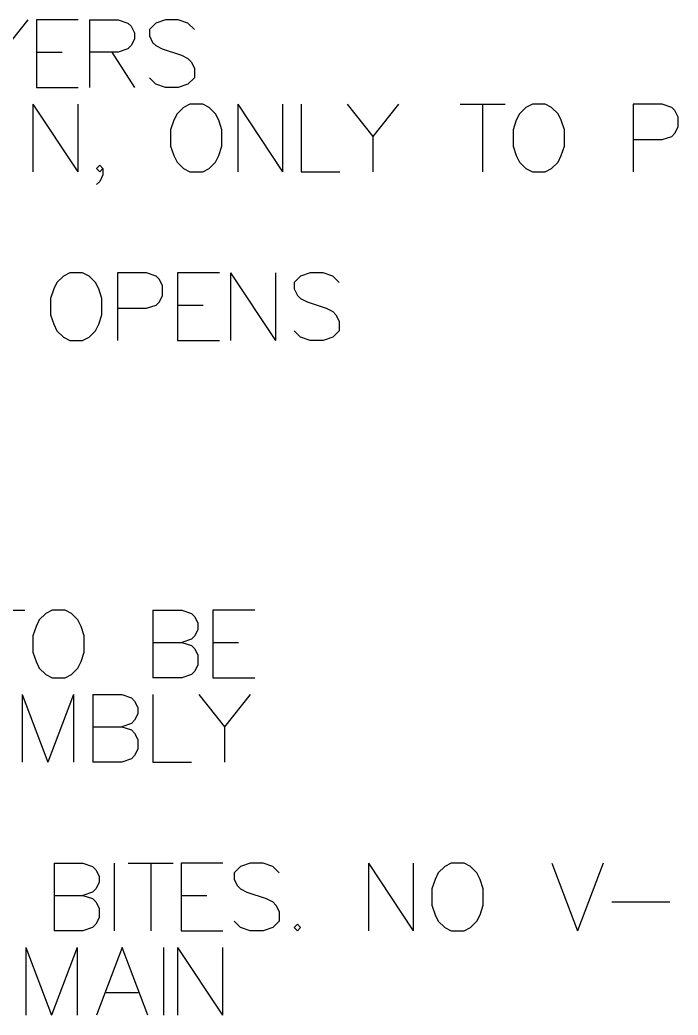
# Model space of a CAD drawing. Header units: millimetres. Extents: x 0 to 559, y 0 to 433.
# Drawn here: x 434.4 to 459.2, y 215.64 to 253.1 of the extents above; entities that cross this region are included whole.
import ezdxf

# ---------------------------------------------------------------- set-up
doc = ezdxf.new("R2010")
doc.units = ezdxf.units.MM
doc.layers.add('Mechanical7', color=56, linetype='Continuous')

msp = doc.modelspace()

# ---------------------------------------------------------------- linework, layer by layer
at = {"layer": 'Mechanical7'}
for p, q in [((434.696, 253.104), (433.728, 251.895)), ((436.594, 253.104), (435.022, 253.104)), ((435.022, 253.104), (435.022, 250.565)), ((437.018, 253.104), (437.018, 250.565)), ((437.018, 253.104), (438.106, 253.104)), ((438.106, 253.104), (438.469, 252.983)), ((438.469, 252.983), (438.59, 252.863)), ((439.521, 252.983), (439.279, 252.742)), ((439.884, 253.104), (439.521, 252.983)), ((440.367, 253.104), (439.884, 253.104)), ((440.73, 252.983), (440.367, 253.104)), ((440.972, 252.742), (440.73, 252.983)), ((438.59, 252.863), (438.711, 252.621)), ((438.711, 252.621), (438.711, 252.379)), ((439.279, 252.742), (439.279, 252.5)), ((438.59, 252.137), (438.469, 252.016)), ((438.711, 252.379), (438.59, 252.137)), ((439.279, 252.5), (439.4, 252.258)), ((439.4, 252.258), (439.521, 252.137)), ((439.521, 252.137), (439.763, 252.016)), ((435.022, 251.895), (435.99, 251.895)), ((438.106, 251.895), (437.018, 251.895)), ((437.864, 251.895), (438.711, 250.565)), ((438.469, 252.016), (438.106, 251.895)), ((439.763, 252.016), (440.488, 251.774)), ((440.488, 251.774), (440.73, 251.653)), ((440.73, 251.653), (440.851, 251.532)), ((440.851, 251.532), (440.972, 251.29)), ((440.972, 251.29), (440.972, 250.928)), ((439.521, 250.686), (439.279, 250.928)), ((439.884, 250.565), (439.521, 250.686)), ((440.73, 250.686), (440.367, 250.565)), ((440.972, 250.928), (440.73, 250.686)), ((435.022, 250.565), (436.594, 250.565)), ((440.367, 250.565), (439.884, 250.565)), ((434.889, 249.929), (434.889, 247.39)), ((434.889, 249.929), (436.582, 247.39)), ((436.582, 249.929), (436.582, 247.39)), ((440.803, 249.929), (440.561, 249.808)), ((441.286, 249.929), (440.803, 249.929)), ((441.528, 249.808), (441.286, 249.929)), ((442.604, 249.929), (442.604, 247.39)), ((442.604, 249.929), (444.297, 247.39)), ((444.297, 249.929), (444.297, 247.39)), ((444.999, 249.929), (444.999, 247.39)), ((446.728, 249.929), (447.695, 248.72)), ((448.663, 249.929), (447.695, 248.72)), ((450.985, 249.929), (452.678, 249.929)), ((451.831, 249.929), (451.831, 247.39)), ((453.705, 249.929), (453.464, 249.808)), ((454.189, 249.929), (453.705, 249.929)), ((454.431, 249.808), (454.189, 249.929)), ((458.591, 249.929), (457.503, 249.929)), ((457.503, 249.929), (457.503, 247.39)), ((458.954, 249.808), (458.591, 249.929)), ((440.319, 249.567), (440.198, 249.325)), ((440.561, 249.808), (440.319, 249.567)), ((441.77, 249.567), (441.528, 249.808)), ((441.891, 249.325), (441.77, 249.567)), ((453.222, 249.567), (453.101, 249.325)), ((453.464, 249.808), (453.222, 249.567)), ((454.673, 249.567), (454.431, 249.808)), ((454.794, 249.325), (454.673, 249.567)), ((459.075, 249.688), (458.954, 249.808)), ((459.196, 249.446), (459.075, 249.688)), ((440.198, 249.325), (440.077, 248.962)), ((442.012, 248.962), (441.891, 249.325)), ((453.101, 249.325), (452.98, 248.962)), ((454.915, 248.962), (454.794, 249.325)), ((459.196, 249.083), (459.196, 249.446)), ((440.077, 248.962), (440.077, 248.357)), ((442.012, 248.357), (442.012, 248.962)), ((452.98, 248.962), (452.98, 248.357)), ((454.915, 248.357), (454.915, 248.962)), ((458.954, 248.72), (459.075, 248.841)), ((459.075, 248.841), (459.196, 249.083)), ((447.695, 248.72), (447.695, 247.39)), ((457.503, 248.599), (458.591, 248.599)), ((458.591, 248.599), (458.954, 248.72)), ((440.077, 248.357), (440.198, 247.995)), ((441.891, 247.995), (442.012, 248.357)), ((452.98, 248.357), (453.101, 247.995)), ((454.794, 247.995), (454.915, 248.357)), ((440.198, 247.995), (440.319, 247.753)), ((440.319, 247.753), (440.561, 247.511)), ((441.528, 247.511), (441.77, 247.753)), ((441.77, 247.753), (441.891, 247.995)), ((453.101, 247.995), (453.222, 247.753)), ((453.222, 247.753), (453.464, 247.511)), ((454.431, 247.511), (454.673, 247.753)), ((454.673, 247.753), (454.794, 247.995)), ((437.284, 247.511), (437.405, 247.632)), ((437.405, 247.39), (437.284, 247.511)), ((437.405, 247.632), (437.525, 247.511)), ((437.525, 247.511), (437.405, 247.39)), ((437.525, 247.269), (437.405, 247.027)), ((437.525, 247.511), (437.525, 247.269)), ((440.561, 247.511), (440.803, 247.39)), ((440.803, 247.39), (441.286, 247.39)), ((441.286, 247.39), (441.528, 247.511)), ((444.999, 247.39), (446.45, 247.39)), ((453.464, 247.511), (453.705, 247.39)), ((453.705, 247.39), (454.189, 247.39)), ((454.189, 247.39), (454.431, 247.511)), ((437.405, 247.027), (437.284, 246.906)), ((436.28, 243.579), (436.038, 243.458)), ((436.764, 243.579), (436.28, 243.579)), ((437.006, 243.458), (436.764, 243.579)), ((439.17, 243.579), (438.082, 243.579)), ((438.082, 243.579), (438.082, 241.04)), ((439.533, 243.458), (439.17, 243.579)), ((441.915, 243.579), (440.343, 243.579)), ((440.343, 243.579), (440.343, 241.04)), ((442.338, 243.579), (442.338, 241.04)), ((442.338, 243.579), (444.031, 241.04)), ((444.031, 243.579), (444.031, 241.04)), ((445.337, 243.579), (444.975, 243.458)), ((445.821, 243.579), (445.337, 243.579)), ((446.184, 243.458), (445.821, 243.579)), ((435.796, 243.217), (435.675, 242.975)), ((436.038, 243.458), (435.796, 243.217)), ((437.247, 243.217), (437.006, 243.458)), ((437.368, 242.975), (437.247, 243.217)), ((439.654, 243.338), (439.533, 243.458)), ((439.775, 243.096), (439.654, 243.338)), ((444.975, 243.458), (444.733, 243.217)), ((444.733, 243.217), (444.733, 242.975)), ((446.426, 243.217), (446.184, 243.458)), ((435.675, 242.975), (435.554, 242.612)), ((437.489, 242.612), (437.368, 242.975)), ((439.775, 242.733), (439.775, 243.096)), ((444.733, 242.975), (444.854, 242.733)), ((435.554, 242.612), (435.554, 242.007)), ((437.489, 242.007), (437.489, 242.612)), ((439.533, 242.37), (439.654, 242.491)), ((439.654, 242.491), (439.775, 242.733)), ((444.854, 242.733), (444.975, 242.612)), ((444.975, 242.612), (445.216, 242.491)), ((445.216, 242.491), (445.942, 242.249)), ((438.082, 242.249), (439.17, 242.249)), ((439.17, 242.249), (439.533, 242.37)), ((440.343, 242.37), (441.31, 242.37)), ((445.942, 242.249), (446.184, 242.128)), ((446.184, 242.128), (446.305, 242.007)), ((435.554, 242.007), (435.675, 241.645)), ((437.368, 241.645), (437.489, 242.007)), ((446.305, 242.007), (446.426, 241.765)), ((446.426, 241.765), (446.426, 241.403)), ((435.675, 241.645), (435.796, 241.403)), ((435.796, 241.403), (436.038, 241.161)), ((437.006, 241.161), (437.247, 241.403)), ((437.247, 241.403), (437.368, 241.645)), ((444.975, 241.161), (444.733, 241.403)), ((446.426, 241.403), (446.184, 241.161)), ((436.038, 241.161), (436.28, 241.04)), ((436.28, 241.04), (436.764, 241.04)), ((436.764, 241.04), (437.006, 241.161)), ((440.343, 241.04), (441.915, 241.04)), ((445.337, 241.04), (444.975, 241.161)), ((445.821, 241.04), (445.337, 241.04)), ((446.184, 241.161), (445.821, 241.04)), ((432.894, 230.879), (434.587, 230.879)), ((435.615, 230.879), (435.373, 230.758)), ((436.099, 230.879), (435.615, 230.879)), ((436.34, 230.758), (436.099, 230.879)), ((439.412, 230.879), (439.412, 228.34)), ((439.412, 230.879), (440.5, 230.879)), ((440.5, 230.879), (440.863, 230.758)), ((443.245, 230.879), (441.673, 230.879)), ((441.673, 230.879), (441.673, 228.34)), ((435.131, 230.517), (435.01, 230.275)), ((435.373, 230.758), (435.131, 230.517)), ((436.582, 230.517), (436.34, 230.758)), ((436.703, 230.275), (436.582, 230.517)), ((440.863, 230.758), (440.984, 230.638)), ((440.984, 230.638), (441.105, 230.396)), ((435.01, 230.275), (434.889, 229.912)), ((436.824, 229.912), (436.703, 230.275)), ((441.105, 230.154), (440.984, 229.912)), ((441.105, 230.396), (441.105, 230.154)), ((434.889, 229.912), (434.889, 229.307)), ((436.824, 229.307), (436.824, 229.912)), ((439.412, 229.67), (440.5, 229.67)), ((440.863, 229.791), (440.5, 229.67)), ((440.5, 229.67), (440.863, 229.549)), ((440.984, 229.912), (440.863, 229.791)), ((441.673, 229.67), (442.641, 229.67)), ((434.889, 229.307), (435.01, 228.945)), ((436.703, 228.945), (436.824, 229.307)), ((440.863, 229.549), (440.984, 229.428)), ((440.984, 229.428), (441.105, 229.186)), ((435.01, 228.945), (435.131, 228.703)), ((436.582, 228.703), (436.703, 228.945)), ((441.105, 229.186), (441.105, 228.824)), ((435.131, 228.703), (435.373, 228.461)), ((436.34, 228.461), (436.582, 228.703)), ((440.984, 228.582), (440.863, 228.461)), ((441.105, 228.824), (440.984, 228.582)), ((435.373, 228.461), (435.615, 228.34)), ((435.615, 228.34), (436.099, 228.34)), ((436.099, 228.34), (436.34, 228.461)), ((440.5, 228.34), (439.412, 228.34)), ((440.863, 228.461), (440.5, 228.34)), ((441.673, 228.34), (443.245, 228.34)), ((434.49, 227.704), (434.49, 225.165)), ((434.49, 227.704), (435.458, 225.165)), ((436.425, 227.704), (435.458, 225.165)), ((436.425, 227.704), (436.425, 225.165)), ((437.151, 227.704), (437.151, 225.165)), ((437.151, 227.704), (438.239, 227.704)), ((438.239, 227.704), (438.602, 227.583)), ((438.602, 227.583), (438.723, 227.463)), ((438.723, 227.463), (438.844, 227.221)), ((439.412, 227.704), (439.412, 225.165)), ((441.141, 227.704), (442.109, 226.495)), ((443.076, 227.704), (442.109, 226.495)), ((438.844, 227.221), (438.844, 226.979)), ((438.723, 226.737), (438.602, 226.616)), ((438.844, 226.979), (438.723, 226.737)), ((437.151, 226.495), (438.239, 226.495)), ((438.602, 226.616), (438.239, 226.495)), ((438.239, 226.495), (438.602, 226.374)), ((438.602, 226.374), (438.723, 226.253)), ((442.109, 226.495), (442.109, 225.165)), ((438.723, 226.253), (438.844, 226.011)), ((438.844, 226.011), (438.844, 225.649)), ((438.844, 225.649), (438.723, 225.407)), ((438.239, 225.165), (437.151, 225.165)), ((438.602, 225.286), (438.239, 225.165)), ((438.723, 225.407), (438.602, 225.286)), ((439.412, 225.165), (440.863, 225.165)), ((435.687, 221.354), (435.687, 218.815)), ((435.687, 221.354), (436.776, 221.354)), ((436.776, 221.354), (437.139, 221.233)), ((437.139, 221.233), (437.259, 221.113)), ((437.259, 221.113), (437.38, 220.871)), ((437.949, 221.354), (437.949, 218.815)), ((438.481, 221.354), (440.174, 221.354)), ((439.327, 221.354), (439.327, 218.815)), ((442.048, 221.354), (440.476, 221.354)), ((440.476, 221.354), (440.476, 218.815)), ((442.713, 221.233), (442.471, 220.992)), ((443.076, 221.354), (442.713, 221.233)), ((443.56, 221.354), (443.076, 221.354)), ((443.923, 221.233), (443.56, 221.354)), ((444.164, 220.992), (443.923, 221.233)), ((447.526, 221.354), (447.526, 218.815)), ((447.526, 221.354), (449.219, 218.815)), ((449.219, 221.354), (449.219, 218.815)), ((450.404, 221.233), (450.162, 220.992)), ((450.646, 221.354), (450.404, 221.233)), ((451.13, 221.354), (450.646, 221.354)), ((451.372, 221.233), (451.13, 221.354)), ((451.613, 220.992), (451.372, 221.233)), ((454.443, 221.354), (455.411, 218.815)), ((456.378, 221.354), (455.411, 218.815)), ((437.38, 220.871), (437.38, 220.629)), ((442.471, 220.992), (442.471, 220.75)), ((442.471, 220.75), (442.592, 220.508)), ((450.041, 220.75), (449.92, 220.387)), ((450.162, 220.992), (450.041, 220.75)), ((451.734, 220.75), (451.613, 220.992)), ((451.855, 220.387), (451.734, 220.75)), ((437.259, 220.387), (437.139, 220.266)), ((437.38, 220.629), (437.259, 220.387)), ((442.592, 220.508), (442.713, 220.387)), ((442.713, 220.387), (442.955, 220.266)), ((449.92, 220.387), (449.92, 219.782)), ((451.855, 219.782), (451.855, 220.387)), ((435.687, 220.145), (436.776, 220.145)), ((437.139, 220.266), (436.776, 220.145)), ((436.776, 220.145), (437.139, 220.024)), ((437.139, 220.024), (437.259, 219.903)), ((440.476, 220.145), (441.444, 220.145)), ((442.955, 220.266), (443.681, 220.024)), ((443.681, 220.024), (443.923, 219.903)), ((437.259, 219.903), (437.38, 219.661)), ((437.38, 219.661), (437.38, 219.299)), ((443.923, 219.903), (444.043, 219.782)), ((444.043, 219.782), (444.164, 219.54)), ((449.92, 219.782), (450.041, 219.42)), ((451.734, 219.42), (451.855, 219.782)), ((456.704, 219.903), (458.881, 219.903)), ((437.38, 219.299), (437.259, 219.057)), ((442.713, 218.936), (442.471, 219.178)), ((444.164, 219.178), (443.923, 218.936)), ((444.164, 219.54), (444.164, 219.178)), ((450.041, 219.42), (450.162, 219.178)), ((450.162, 219.178), (450.404, 218.936)), ((451.372, 218.936), (451.613, 219.178)), ((451.613, 219.178), (451.734, 219.42)), ((436.776, 218.815), (435.687, 218.815)), ((437.139, 218.936), (436.776, 218.815)), ((437.259, 219.057), (437.139, 218.936)), ((440.476, 218.815), (442.048, 218.815)), ((443.076, 218.815), (442.713, 218.936)), ((443.56, 218.815), (443.076, 218.815)), ((443.923, 218.936), (443.56, 218.815)), ((444.854, 219.057), (444.733, 218.936)), ((444.733, 218.936), (444.854, 218.815)), ((444.975, 218.936), (444.854, 219.057)), ((444.854, 218.815), (444.975, 218.936)), ((450.404, 218.936), (450.646, 218.815)), ((450.646, 218.815), (451.13, 218.815)), ((451.13, 218.815), (451.372, 218.936)), ((434.623, 218.179), (434.623, 215.64)), ((434.623, 218.179), (435.591, 215.64)), ((436.558, 218.179), (435.591, 215.64)), ((436.558, 218.179), (436.558, 215.64)), ((438.251, 218.179), (437.284, 215.64)), ((439.218, 215.64), (438.251, 218.179)), ((439.811, 218.179), (439.811, 215.64)), ((440.343, 218.179), (440.343, 215.64)), ((440.343, 218.179), (442.036, 215.64)), ((442.036, 218.179), (442.036, 215.64)), ((437.646, 216.486), (438.856, 216.486))]:
    msp.add_line(p, q, dxfattribs=at)

doc.saveas('drawing.dxf')
